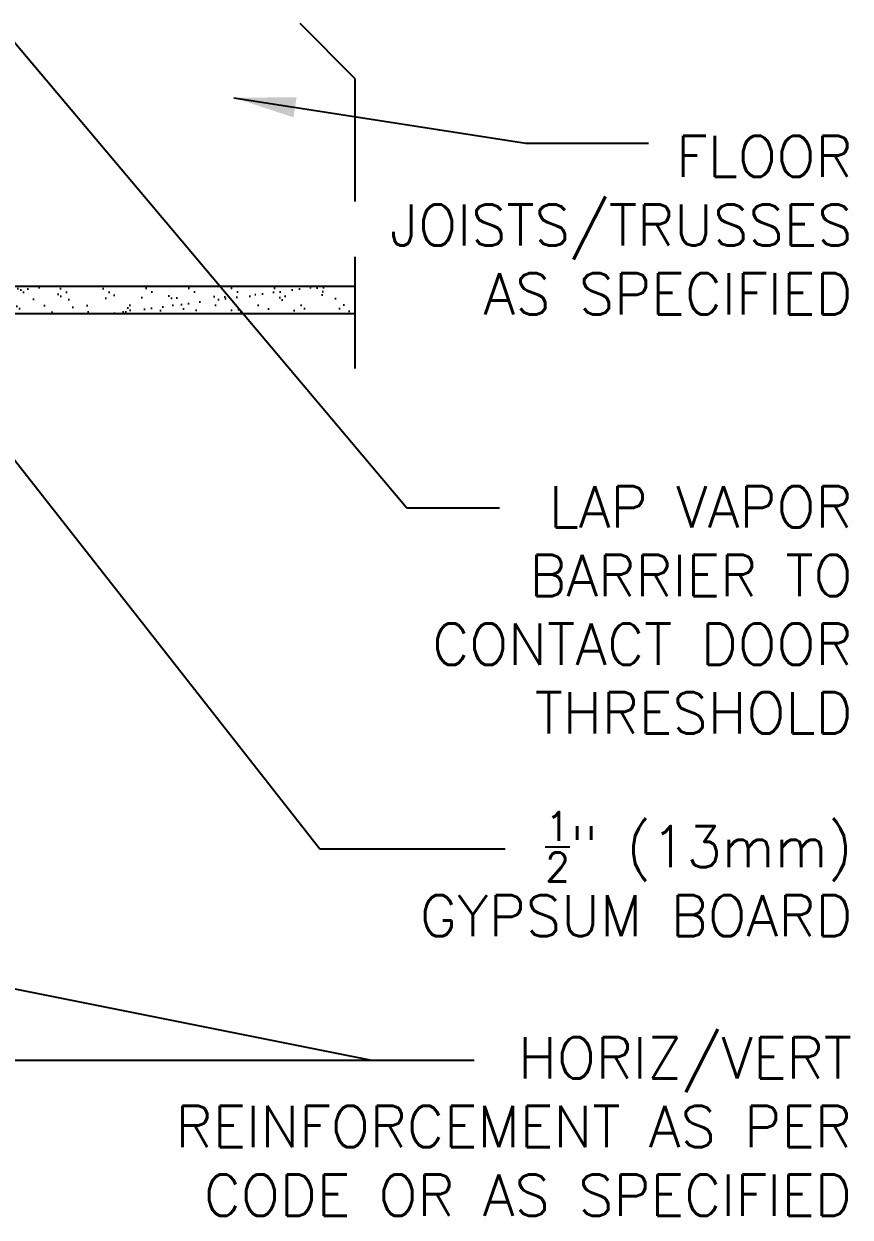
# Model space of a CAD drawing. Header units: inches. Extents: x 526.8 to 581.6, y 644.2 to 711.3.
# Drawn here: x 566.57 to 581.6, y 645.23 to 666.94 of the extents above; entities that cross this region are included whole.
import ezdxf

# ---------------------------------------------------------------- set-up
doc = ezdxf.new("R2010")
doc.units = ezdxf.units.IN
doc.header["$LTSCALE"] = 0.5
doc.header["$MEASUREMENT"] = 0
for name, color, linetype in [('HATCH', 12, 'Continuous'), ('line25', 2, 'Continuous'), ('LINE9', 9, 'Continuous'), ('TEXT', 4, 'Continuous')]:
    doc.layers.add(name, color=color, linetype=linetype)
doc.styles.add('DIM', font='romans.shx', dxfattribs={"width": 0.7})
doc.styles.add('ROMANS', font='romans.shx', dxfattribs={"height": 1.125})
doc.dimstyles.new('ext_12', dxfattribs={"dimscale": 12, "dimtxt": 0.09375, "dimasz": 0.09375, "dimexe": 0.09375, "dimexo": 0.0625, "dimgap": 0.0625, "dimtad": 1, "dimdec": 1, "dimzin": 3, "dimdsep": 46, "dimlunit": 4, "dimtxsty": 'DIM', "dimcen": 0.09, "dimdle": 0.09375, "dimclrt": 4, "dimadec": 0, "dimazin": 0, "dimtfac": 1, "dimtdec": 1, "dimtmove": 2, "dimatfit": 3, "dimfxl": 1, "dimfrac": 2, "dimtolj": 1, "dimtzin": 0, "dimarcsym": 0})

msp = doc.modelspace()

# ---------------------------------------------------------------- hatches: boundary and pattern name
at = {"layer": 'HATCH'}
h = msp.add_hatch(dxfattribs=at)
h.set_pattern_fill('AR-SAND', color=256, scale=0.25, style=0)
h.set_pattern_definition([(37.5, (563.33096, 655.85575), (-0.015748, 0.481706), [0, -0.38, 0, -0.425, 0, -0.40625]), (7.5, (563.33096, 655.85575), (0.442444, 0.705537), [0, -0.205, 0, -0.3425, 0, -0.13125]), (327.5, (563.02346, 655.85575), (0.778535, 0.001415), [0, -0.125, 0, -0.45, 0, -0.5875]), (317.5, (563.02346, 655.85575), (0.751532, 0.21942), [0, -0.0625, 0, -0.295, 0, -0.3375])])
h.paths.add_polyline_path([(563.67, 661.67), (563.17, 661.67), (563.17, 654.228), (563.17, 645.228), (563.67, 645.228)])
h.paths.add_polyline_path([(572.583, 661.67), (572.583, 662.17), (563.161, 662.17), (563.161, 661.67)])

# ---------------------------------------------------------------- linework, layer by layer
at = {"layer": 'line25'}
msp.add_line((563.161, 662.17), (572.583, 662.17), dxfattribs=at)
at = {"layer": 'LINE9'}
for p, q in [((572.592, 665.949), (571.592, 666.949)), ((572.592, 665.949), (572.592, 663.709)), ((572.592, 662.705), (572.592, 660.67)), ((563.161, 661.67), (572.583, 661.67))]:
    msp.add_line(p, q, dxfattribs=at)

# ---------------------------------------------------------------- texts
at = {"layer": 'TEXT', "char_height": 0.75, "style": 'ROMANS'}
for s, insert, width, attachment_point in [('FLOOR JOISTS/TRUSSES AS SPECIFIED', (581.649, 663.281), 9.12398, 6), ('\\A1;{\\H1x;LAP VAPOR BARRIER TO CONTACT DOOR THRESHOLD}', (581.648, 656.278), 9.12398, 6), ('\\A1;{\\H0.7x;\\S1/2;}" (13mm) GYPSUM BOARD', (581.648, 651.468), 9.12398, 6), ('HORIZ/VERT REINFORCEMENT AS PER CODE OR AS SPECIFIED', (581.637, 648.503), 14.30053, 3)]:
    msp.add_mtext(s, dxfattribs=dict(at, insert=insert, width=width, attachment_point=attachment_point))

# ---------------------------------------------------------------- leaders
at = {"layer": 'TEXT'}
for points in [[(563.206, 670.383), (573.537, 658.137), (575.223, 658.137)], [(570.39, 665.597), (575.701, 664.77), (577.937, 664.77)], [(564.298, 661.67), (571.955, 651.932), (575.327, 651.932)], [(557.169, 651.218), (572.891, 648.086), (574.761, 648.086)], [(557.866, 648.086), (572.891, 648.086), (574.761, 648.086)]]:
    msp.add_leader(points, dimstyle='ext_12', override={"dimtad": 0}, dxfattribs=at)

doc.saveas('drawing.dxf')
